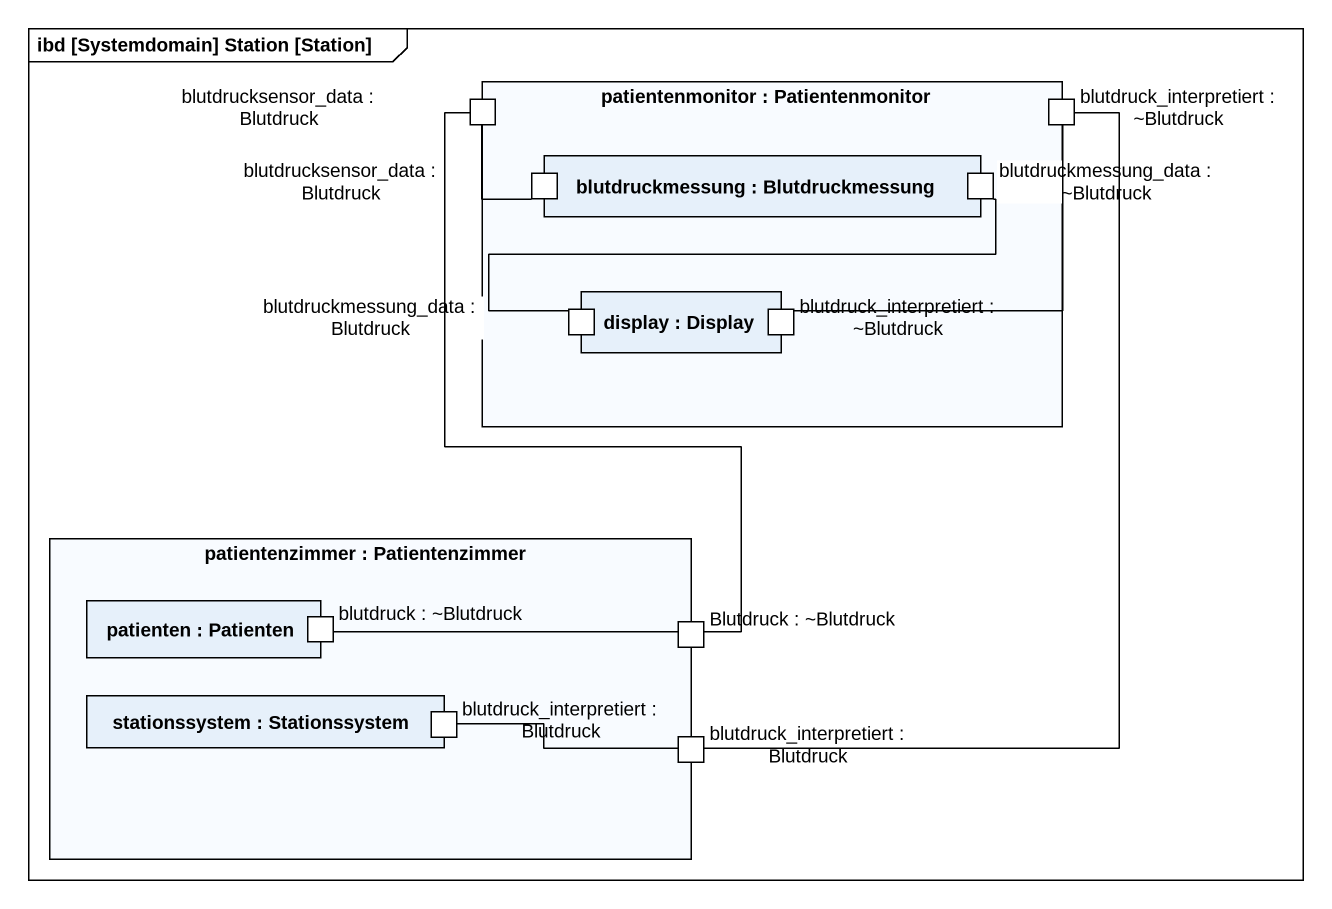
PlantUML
@startuml
mainframe ibd [Systemdomain] Station [Station]
rectangle "patientenmonitor : Patientenmonitor" as patientenmonitor {
  port "blutdrucksensor_data : Blutdruck" as blutdrucksensor_data
  rectangle "blutdruckmessung : Blutdruckmessung" as blutdruckmessung {
    port "blutdrucksensor_data : Blutdruck" as blutdrucksensor_data_2
    port "blutdruckmessung_data : ~Blutdruck" as blutdruckmessung_data
  }
  port "blutdruck_interpretiert : ~Blutdruck" as blutdruck_interpretiert
  rectangle "display : Display" as display {
    port "blutdruckmessung_data : Blutdruck" as blutdruckmessung_data_2
    port "blutdruck_interpretiert : ~Blutdruck" as blutdruck_interpretiert_2
  }
}
rectangle "patientenzimmer : Patientenzimmer" as patientenzimmer {
  rectangle "patienten : Patienten" as patienten {
    port "blutdruck : ~Blutdruck" as blutdruck_Blutdruck
  }
  port "Blutdruck : ~Blutdruck" as Blutdruck_Blutdruck
  rectangle "stationssystem : Stationssystem" as stationssystem {
    port "blutdruck_interpretiert : Blutdruck" as blutdruck_interpretiert_3
  }
  port "blutdruck_interpretiert : Blutdruck" as blutdruck_interpretiert_4
}
blutdrucksensor_data -- blutdrucksensor_data_2
blutdruck_interpretiert -- blutdruck_interpretiert_4
blutdruckmessung_data -left- blutdruckmessung_data_2
blutdruck_interpretiert_2 -up- blutdruck_interpretiert
blutdruck_Blutdruck -right- Blutdruck_Blutdruck
Blutdruck_Blutdruck -up- blutdrucksensor_data
blutdruck_interpretiert_4 -left- blutdruck_interpretiert_3
@enduml
